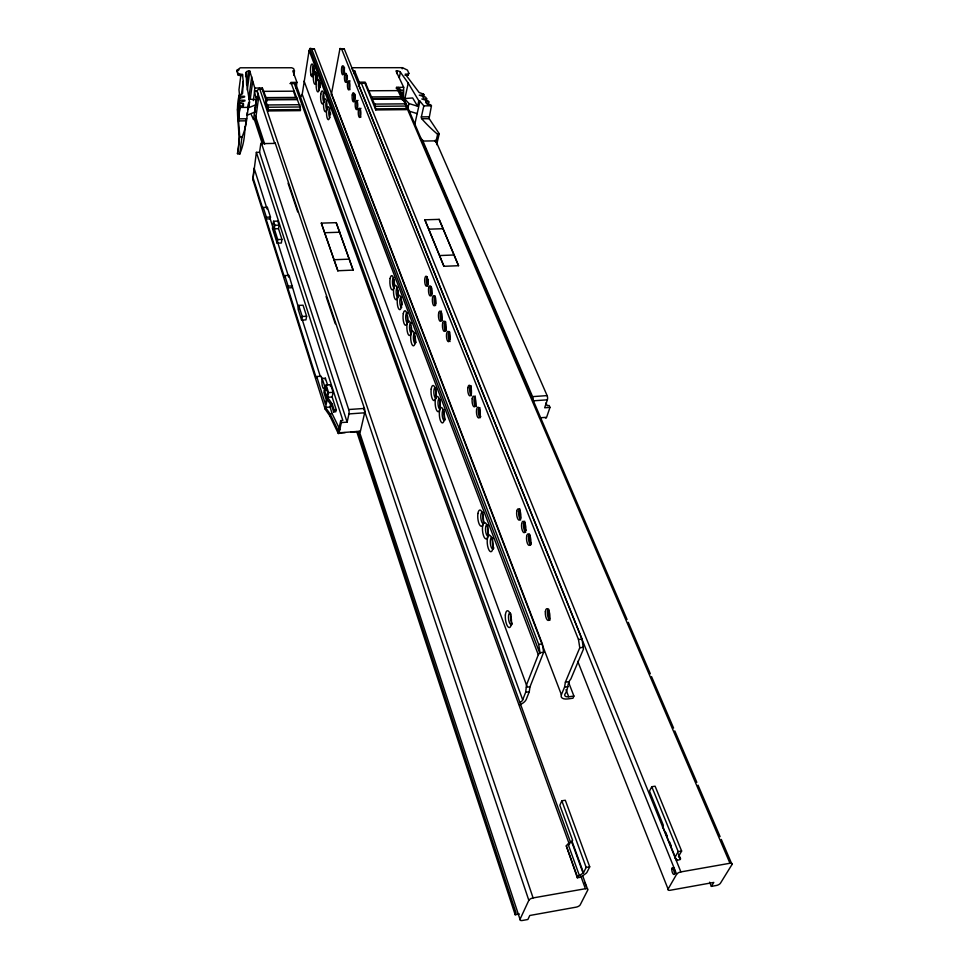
<?xml version="1.0" encoding="UTF-8"?>
<svg xmlns="http://www.w3.org/2000/svg" width="969" height="969" viewBox="0 0 969 969"><rect width="100%" height="100%" fill="white"/><g stroke="black" fill="none" stroke-linecap="round" stroke-linejoin="round"><path stroke-width="1.45" d="M245.605 76.648L246.15 72.505A2.859 1.623 9.7 0 1 248.427 71.125L249.82 71.125L254.786 88.046L262.381 88.009L266.741 99.359L267.141 101.03L265.869 101.042L267.444 105.682L267.553 104.967L299.627 104.713L299.518 105.415L290.882 82.401L296.962 82.377L296.042 88.155M365.059 83.588L375.778 109.933L406.52 109.642L405.648 103.84L374.918 104.095L374.785 104.785L365.131 82.135L359.22 82.159L354.642 70.81L353.007 70.81L352.098 68.569L353.346 67.721L402.462 67.685L407.428 70.095L408.845 73.329L407.864 75.279L405.03 75.279M403.564 100.025L402.365 100.037L396.539 87.367L403.698 87.331L403.479 100.703M293.789 75.207L294.455 70.894L293.631 68.629L291.693 67.757L240.3 67.794L236.945 70.301L238.047 73.644L242.516 74.48L243.231 81.384L242.565 93.533L239.113 95.277C234.328 114.633 242.068 134.316 237.478 153.671L239.658 154.241A173.233 101.43 5.7 0 0 244.297 136.665A210.794 179.689 9.2 0 0 244.987 129.156A211.206 180.04 9.2 0 0 245.145 126.697M338.968 433.288A3.077 0.824 85.8 0 1 338.12 433.155L329.751 415.749L325.184 409.172L252.885 179.689L253.696 171.634M252.885 179.689L256.385 152.351L259.559 152.29L347.132 422.145L341.342 422.569L339.114 432.816L360.42 431.217L364.671 412.806A3.089 0.872 86 0 0 364.417 408.433L275.329 143.4A2.689 0.63 88.2 0 0 274.748 142.952M253.745 171.113L254.12 168.194L266.657 207.717M239.113 95.277L239.186 96.149L244.563 96.306L244.612 96.961L239.367 98.378L239.5 100.122L244.903 100.267L244.951 100.921L239.682 102.351L239.779 103.417L243.376 103.513L243.546 105.391L240.021 106.348L238.495 120.41L239.767 136.605L237.478 153.671M239.658 154.241L241.971 137.174A174.808 101.103 5.9 0 0 246.477 120.834L248.294 107.377A175.958 100.837 6 0 0 248.633 102.435L249.566 102.048L246.598 83.734L246.15 72.505M242.516 74.48L242.371 75.655L237.889 74.819L236.945 70.301M237.889 74.819L238.047 73.644M239.343 75.655L239.488 74.48M240.918 74.904L238.98 89.742L239.791 97.93M239.367 98.378L237.684 111.205L237.502 108.976M239.5 100.122L237.999 115.19L239.682 102.351M239.779 103.417L238.313 119.199L240.021 106.348M241.487 94.587L243.231 81.384M243.001 106.36L243.376 103.513M246.586 84.872L248.427 71.125M247.277 90.02L249.82 71.125M299.627 104.713L300.438 110.636L268.34 110.938L267.553 104.967M248.754 98.608L251.722 76.793M244.987 129.156L246.308 119.502M247.265 112.489L246.877 115.359L254.823 112.053L255.562 106.869M247.652 109.618L248.439 103.865M249.566 102.048L248.791 107.68L255.84 104.785L256.579 99.601L248.73 99.177M250.256 99.08L252.643 81.614M266.39 101.454L262.211 89.148L259.813 89.16A2.422 1.95 -17.1 0 0 257.221 90.856L258.493 98.656L255.586 119.272L253.539 119.49L256.422 98.862L254.52 92.055L254.786 88.046M253.345 100.606L254.52 92.055M254.823 112.053L256.579 99.601M262.211 89.148L262.381 88.009M259.559 152.29L260.746 144.102A2.689 0.618 88.1 0 1 261.594 143.618L275.329 143.4M520.22 702.392A5.741 2.883 -20.2 0 0 522.691 699.872L525.683 692.266L526.542 684.829L538.304 654.79L539.987 652.718L538.716 644.385L311.667 48.947L310.116 48.45L309.111 50.449L302.219 94.32A4.13 3.295 -19.2 0 1 300.124 97.07M288.738 277.182L270.194 218.861L270.472 217.068L267.371 207.342L263.277 207.463L262.999 209.256L253.139 177.969M519.493 704.887A9.581 4.809 -20.2 0 0 526.24 699.4L529.244 691.793L530.007 686.791L543.633 652.258L542.361 643.937L314.404 48.959L310.116 48.45M267.105 209.134L267.371 207.342M298.937 309.232L289.053 275.39L284.801 275.571L284.498 277.364L266.075 218.982L266.354 217.201L263.277 207.463M265.869 101.042L265.591 102.835L268.34 110.938M273.573 221.235L272.446 228.369L277.146 243.171L281.349 243.025L281.943 239.416L278.503 228.684L279.072 225.159L277.764 221.102L273.573 221.235L274.869 225.292L274.312 228.829L277.728 239.561L277.146 243.171M568.524 682.188L573.914 696.069L572.994 698.225L567.798 698.928A9.472 4.7 -21.1 0 1 561.39 694.688L564.576 687.106L565.387 682.14L579.777 647.764L578.481 639.504L341.621 49.044L339.974 48.547L331.422 94.15A6.831 5.402 -21.3 0 0 331.35 95.023M573.914 696.069L568.718 696.772A5.681 2.822 -21.1 0 1 564.879 694.216C568.633 689.807 566.829 682.963 570.838 679.027L583.435 649.157L582.054 639.068L344.322 49.044L339.974 48.547M322.096 379.121L321.175 376.251L316.706 376.529L316.354 378.334L287.817 287.914L288.132 286.121L284.801 275.571M298.706 305.417L298.064 309.038L301.577 320.097L305.95 319.879L306.616 316.257L303.067 305.211L298.706 305.417L302.231 316.488L301.577 320.097M428.213 104.688L428.831 101.939L425.585 102.084L426.796 103.889L430.733 104.749L431.447 105.803L429.073 118.472L439.248 133.734L436.656 144.684M354.109 73.656L354.642 70.81M375.778 109.933L374.918 104.095M358.409 86.435L359.22 82.159M327.413 389.829L324.397 390.022L323.9 392.421L326.226 399.725L325.354 403.903L316.706 376.529M326.105 384.984L328.552 392.627L327.195 399.446L331.798 406.059L333.663 411.922L335.783 411.764L336.219 409.73L332.137 396.999L333.118 392.324L330.659 384.693L326.105 384.984L325.802 386.486L327.716 392.493L326.723 397.326L324.397 390.022M256.385 152.351L342.856 420.437L340.713 420.594L338.411 431.157L330.126 413.981L325.536 407.452L327.195 399.446M325.184 409.172L325.536 407.452M330.344 386.195L330.659 384.693M396.709 73.596L397.266 70.919A2.75 1.538 12.8 0 1 400.427 72.251L408.215 83.104L418.802 100.776L419.94 101.127A155.524 85.296 15.9 0 0 423.841 105.863L431.447 105.803M396.539 87.367L396.297 88.482L398.574 88.47A2.362 1.841 -24.3 0 1 400.451 90.093L403.092 90.178M339.901 429.655L332.113 413.569L330.029 407.041L330.877 403.031M399.301 77.617L400.427 72.251M402.22 68.823L402.462 67.685M329.751 415.749L330.126 413.981M331.798 406.059L332.222 404.012L327.619 397.411M333.663 411.922L334.099 409.875L332.222 404.012M402.619 94.175L403.249 91.219M407.864 75.279L408.845 73.329M404.86 98.729L408.215 83.104M405.49 104.531L405.648 103.84M407.707 109.194L408.942 103.538L404.473 98.559L412.673 97.966L417.591 106.215L418.802 100.776M347.132 422.145L348.961 413.92A3.101 0.848 86 0 0 348.695 409.536L261.594 143.618M414.793 124.298L419.94 101.127M422.92 97.033L423.562 94.138L419.105 92.503L405.272 74.141L408.106 74.141M423.514 97.724L423.562 94.138M423.841 105.863L421.358 116.886L428.916 116.801M426.081 101.527L426.699 98.79L425.573 97.106L419.274 95.192L424.131 94.986M435.699 142.552L437.637 134.328L439.248 133.734M421.975 140.977A2.604 0.824 89 0 1 422.944 141.062L435.808 140.856L547.122 395.606A2.98 1.151 85.9 0 1 547.364 399.822L544.675 407.779L549.992 407.392L549.169 405.514L547.194 405.66L545.995 402.886M549.992 407.392L546.613 417.3L539.576 417.821M561.838 800.806L559.84 805.227L572.606 840.341L568.064 844.132A4.857 2.095 -20.3 0 0 566.296 845.876L577.33 877.781L580.855 877.175L585.203 873.941A4.942 2.059 -20.3 0 0 587.02 872.209L589.721 866.819L565.302 800.261L561.838 800.806L586.172 867.437L583.374 872.96L579.389 875.516A4.918 2.047 -20.3 0 0 577.597 877.248L577.33 877.781M519.396 914.009L515.193 914.772L516.041 912.931L357.961 431.847M520.014 919.315L528.832 900.334A3.694 1.526 -19.6 0 1 533.095 897.924L585.397 888.718A3.646 1.49 -20.3 0 1 587.82 889.93L580.213 904.84A3.61 1.453 -20.2 0 1 576.022 907.178L529.789 915.487L527.899 919.484L522.57 920.453A3.634 1.478 -19.5 0 1 520.014 919.315L359.245 431.217M662.796 826.412L676.628 860.557L680.311 859.442A4.821 1.962 -21.5 0 0 680.214 858.074L678.53 856.535L681.631 851.048L655.105 786.21L651.774 786.731L649.496 791.116L663.377 825.334L662.796 826.412A4.772 2.023 -21.6 0 0 662.917 827.829M681.631 851.048L678.215 851.642L675.187 856.984A4.833 1.974 -21.6 0 0 675.284 858.364L676.956 859.782L676.628 860.557M711.367 886.381L713.79 882.432L670.233 890.257A3.525 1.405 -21.3 0 1 668.077 889.082L676.628 874.256A3.573 1.441 -21.5 0 1 680.88 871.906L729.972 863.258A3.537 1.405 -22.1 0 1 732.019 864.481L720.439 883.219A3.488 1.357 -21.9 0 1 716.285 885.496L711.367 886.381L709.623 882.19M311.473 76.091A6.408 1.635 89 0 0 313.75 70.64A6.408 1.635 89 0 0 311.424 64.402A6.408 1.635 89 0 0 311.037 74.928L311.473 76.091L313.435 74.419A4.53 1.163 89 0 0 314.489 74.383M236.799 71.476L239.028 69.804M311.037 74.928L313.132 73.596A4.53 1.163 89 0 1 313.447 66.074M672.195 868.054L674.073 867.727A3.501 1.405 78.4 0 0 674.969 873.59M586.172 867.437L589.721 866.819M525.683 692.266L529.244 691.793M564.576 687.106L568.076 686.646M526.433 687.263L530.007 686.791M565.387 682.14L568.888 681.679M539.987 652.718L543.633 652.258M579.777 647.764L583.362 647.316M538.716 644.385L542.361 643.937M578.481 639.504L582.054 639.068M256.422 98.862L258.493 98.656M338.12 433.155L345.218 432.622M350.887 432.198L357.985 431.665M334.099 409.875L336.219 409.73M348.695 409.536L364.417 408.433M422.944 141.062L532.562 396.636L547.122 395.606M329.884 413.727L332.113 413.569M348.961 413.92L364.671 412.806M547.364 399.822L532.793 400.851A2.992 1.126 85.9 0 0 532.562 396.636M325.499 407.355L330.029 407.041M328.552 392.627L333.118 392.324M327.583 397.302L332.137 396.999M322.18 378.419L324.809 386.692A5.838 1.514 86.3 0 1 322.616 386.922A5.838 1.514 86.3 0 1 322.18 378.419L325.402 378.213L327.607 385.105M302.231 316.488L306.616 316.257M426.699 98.79L421.83 99.008L428.153 100.921L428.831 101.939M288.132 286.121L292.408 285.928M287.817 287.914L292.093 287.72M337.854 270.751L353.128 270.109L336.219 222.664L321.308 223.136L337.854 270.751L321.308 223.136M443.923 266.305L458.543 265.7L439.151 219.357L424.858 219.806L443.923 266.305L424.858 219.806M334.293 259.728L349.482 259.135M439.829 255.55L454.376 254.968M277.728 239.561L281.943 239.416M274.312 228.829L278.503 228.684M324.906 232.73L339.889 232.221M429.013 229.181L443.378 228.696M274.869 225.292L279.072 225.159M266.354 217.201L270.472 217.068M266.075 218.982L270.194 218.861M238.507 120.919L246.477 120.834M421.358 116.813A1.478 0.751 79 0 0 421.697 118.666L429.231 118.763M238.592 118.86L246.744 118.775M240.106 107.438L248.294 107.377M268.328 107.244L300.438 106.978M375.827 106.324L406.592 106.057M268.486 109.86L300.596 109.558M375.984 108.879L406.738 108.589M255.55 97.033L257.948 97.021M266.148 97.627L296.829 97.421M371.781 96.924L401.178 96.73M266.741 99.359L297.447 99.141M372.471 98.608L401.893 98.402M266.741 99.855L297.435 99.637M372.471 99.104L401.881 98.899M254.387 90.965L257.185 90.953M263.52 91.352L294.043 91.183M368.656 90.783L397.92 90.626M289.949 83.54L294.31 83.528A2.398 1.926 -19.1 0 1 296.332 85.502L570.802 842.957M676.628 874.256L358.772 85.236A2.362 1.865 -22.7 0 1 361.413 83.273L365.773 83.249M294.455 70.894L292.783 70.894L296.962 82.377M397.266 70.919L395.958 70.919L403.698 87.331M311.667 48.947L314.404 48.959M341.621 49.044L344.322 49.044M239.767 136.605L241.971 137.174M408.942 103.538L417.591 106.215M408.797 111.035L417.167 113.615M251.371 114.863L253.539 119.49M313.435 74.419L313.132 73.596M400.415 90.396L627.088 619.542M628.275 622.328L650.332 673.818M651.531 676.604L673.588 728.094M674.775 730.88L696.844 782.371M698.031 785.156L720.088 836.647M721.287 839.433L732.019 864.481M398.077 87.307L729.972 863.258M439.151 219.357L458.543 265.7M651.774 786.731L678.215 851.642M678.53 853.907L680.214 858.074M678.627 855.288L680.311 859.442M665.691 832.31L667.375 836.465M669.627 842.013L671.311 846.167M361.413 83.273L680.88 871.906M479.037 412.528L480.709 416.743M524.762 527.802L525.876 530.612M529.789 540.448L530.903 543.27M577.742 661.355L668.077 889.082M565.993 689.722L568.718 696.772M331.422 94.15L561.39 694.688M310.044 48.959L539.794 653.215M309.111 50.449L538.304 654.79M304.121 81.154L526.882 686.113M302.219 94.32L522.691 699.872M572.085 841.431L583.483 872.815M571.698 841.807L583.096 873.19M582.66 875.697L587.299 888.5M294.31 83.528L569.457 844.617M580.77 875.915L585.397 888.718M568.064 844.132L579.389 875.516M566.296 845.876L577.597 877.248M293.861 92.321L295.375 96.549M336.219 222.664L353.128 270.109M343.668 73.995L343.511 73.535A4.506 1.235 89.2 0 1 343.716 66.34M259.401 87.973L533.095 897.924M257.148 91.171L274.578 143.085M288.072 183.238L297.701 211.932M326.105 296.538L335.262 323.791M363.666 408.409L528.832 900.334M255.222 115.396L264.682 144.102M255.101 118.799L263.12 143.206M253.866 117.988L262.357 143.872M356.701 431.52L515.193 914.772M340.713 420.594L341.342 422.569M324.845 387.757L325.766 390.64M302.122 319.261L320.364 376.614M324.203 102.06A4.603 1.211 88.9 0 1 322.907 97.445A4.603 1.211 88.9 0 1 324.034 92.867M329.92 117.709A4.639 1.235 88.8 0 1 328.794 112.719A4.639 1.235 88.8 0 1 329.957 108.504M326.953 109.812A4.615 1.223 88.8 0 1 325.838 104.87A4.615 1.223 88.8 0 1 326.977 100.643M512.213 624.145A6.008 2.095 83.1 0 1 508.701 619.906A6.008 2.095 83.1 0 1 510.336 612.953M319.31 89.838A4.566 1.187 88.9 0 1 318.413 85.151A4.566 1.187 88.9 0 1 319.334 80.984M316.451 82.22A4.554 1.175 89 0 1 315.555 77.568A4.554 1.175 89 0 1 316.463 73.402M314.344 66.292A4.53 1.163 89 0 1 314.501 66.655M314.453 71.803A4.53 1.163 89.1 0 1 314.453 68.351M317.372 79.979A4.554 1.175 89 0 1 317.372 75.243M320.23 87.561A4.566 1.187 89 0 1 320.242 82.813M444.311 420.534A5.451 1.781 85.8 0 1 442.179 414.114A5.451 1.781 85.8 0 1 444.25 409.96M445.304 419.577A5.451 1.781 85.8 0 1 445.086 420.001M407.368 323.052A5.172 1.599 87 0 1 405.708 316.875A5.172 1.599 87 0 1 407.525 312.951M445.146 419.262A5.451 1.781 85.8 0 1 444.323 411.655M411.462 333.288A5.208 1.611 86.8 0 1 409.524 327.413A5.208 1.611 86.8 0 1 411.377 323.113M415.35 343.607A5.233 1.635 86.7 0 1 413.388 337.66A5.233 1.635 86.7 0 1 415.265 333.372M408.494 322.096A5.172 1.599 87 0 1 407.586 316.391M393.826 287.575A5.075 1.538 87.3 0 1 392.481 281.749A5.075 1.538 87.3 0 1 393.971 277.631M412.116 331.749A5.196 1.623 86.8 0 1 411.401 327.316M440.362 409.269A5.414 1.756 86 0 1 438.049 404.243A5.414 1.756 86 0 1 439.466 398.501M440.471 406.871A5.414 1.768 86 0 1 440.253 399.894M436.438 397.993A5.39 1.732 86.1 0 1 433.894 393.22A5.39 1.732 86.1 0 1 435.578 387.564M436.522 396.478A5.39 1.744 86.1 0 1 436.098 388.896M493.609 548.696A5.85 2.023 84.2 0 1 490.338 543.173A5.85 2.023 84.2 0 1 492.712 537.928M493.79 547.969A5.85 2.023 84.1 0 1 492.749 538.582M484.015 523.248A5.766 1.974 84.5 0 1 480.83 517.906A5.766 1.974 84.5 0 1 483.119 512.613M512.08 623.503A5.996 2.108 83.1 0 1 511.002 613.874M488.776 535.893A5.802 1.999 84.3 0 1 485.554 530.455A5.802 1.999 84.3 0 1 487.879 525.198M488.982 535.203A5.802 1.999 84.3 0 1 487.94 525.888M483.931 522.073A5.766 1.974 84.5 0 1 483.034 513.994M416.21 342.554A5.233 1.635 86.7 0 1 415.289 336.764M330.562 114.499A4.639 1.235 88.8 0 1 330.477 113.07M394.795 285.782A5.075 1.538 87.3 0 1 394.456 279.835M398.671 296.126A5.099 1.55 87.2 0 1 398.053 290.264M402.038 304.738A5.136 1.575 87.1 0 1 401.711 301.638M397.762 297.519A5.099 1.55 87.2 0 1 396.151 291.887A5.099 1.55 87.2 0 1 397.653 287.381M401.735 307.452A5.136 1.575 87.1 0 1 399.858 301.734A5.136 1.575 87.1 0 1 401.638 297.386M360.274 431.689A3.064 0.848 85.8 0 1 359.511 431.75M327.062 388.448A5.838 1.526 86.3 0 1 326.553 388.181M325.172 379.678A5.838 1.526 86.3 0 1 325.402 378.213M584.695 883.231A3.573 1.272 79.5 0 1 585.337 884.043M585.724 884.915A3.573 1.272 79.5 0 1 586.039 885.957M441.489 320.751A5.136 1.684 87 0 1 440.289 315.47A5.136 1.684 87 0 1 441.44 311.073M354.509 101.321A4.566 1.272 89.1 0 1 354.23 93.557M360.88 117.188A4.615 1.308 88.9 0 1 359.923 112.416A4.615 1.308 88.9 0 1 360.952 108.274M471.467 393.62A7.546 2.592 86.1 0 1 471.237 385.807M476.385 406.483A7.595 2.628 86 0 1 475.404 397.69M520.777 518.294A8.079 2.943 84.4 0 1 520.062 509.924M357.973 109.533A4.591 1.296 89 0 1 356.822 104.616A4.591 1.296 89 0 1 358.046 100.413M525.707 530.746A8.14 2.98 84.2 0 1 524.992 522.315M347.35 78.84A6.383 1.756 89.2 0 1 347.362 75.873M531.073 544.384A8.188 3.016 84 0 1 529.982 534.864M344.467 72.348A6.359 1.744 89.3 0 1 344.492 67.503M549.956 619.094A8.406 3.125 82.9 0 1 548.829 609.307M549.992 620.172A5.959 2.204 82.9 0 1 547.606 615.363A5.959 2.204 82.9 0 1 548.066 609.113M346.805 81.844A4.518 1.248 89.2 0 1 346.514 74.165M349.979 89.681A4.542 1.26 89.1 0 1 349.046 85.018A4.542 1.26 89.1 0 1 350.039 80.875M450.088 339.731A7.34 2.447 86.8 0 1 449.858 332.125M480.454 416.634A7.643 2.653 85.8 0 1 479.958 407.695M480.273 417.76A5.414 1.877 85.8 0 1 478.456 413.182A5.414 1.877 85.8 0 1 479.146 407.598M445.486 330.853A5.16 1.708 86.9 0 1 444.286 325.935A5.16 1.708 86.9 0 1 445.195 321.345M450.076 341.536A5.196 1.72 86.8 0 1 448.368 336.909A5.196 1.72 86.8 0 1 449.241 331.507M427.874 286.012A5.039 1.623 87.4 0 1 426.53 281.809A5.039 1.623 87.4 0 1 427.111 276.795M442.312 320.436A7.255 2.386 87 0 1 441.694 312.939M475.585 406.447A5.378 1.853 86 0 1 473.998 400.863A5.378 1.853 86 0 1 475.282 396.055M446.309 330.514A7.292 2.422 86.9 0 1 445.825 321.974M471.528 395.679A5.342 1.829 86.1 0 1 469.759 391.197A5.342 1.829 86.1 0 1 470.413 385.65M530.697 545.014A5.802 2.132 84 0 1 528.626 539.794A5.802 2.132 84 0 1 529.449 534.064M520.728 519.856A5.717 2.083 84.4 0 1 518.669 514.321A5.717 2.083 84.4 0 1 519.796 508.786M525.683 532.356A5.766 2.108 84.2 0 1 523.587 526.748A5.766 2.108 84.2 0 1 524.738 521.213M427.692 279.205A5.039 1.611 87.4 0 0 424.87 278.26A5.039 1.611 87.4 0 0 426.324 286.243A5.039 1.611 87.4 0 0 427.692 279.205A7.122 2.289 87.4 0 0 428.225 284.607M355.126 99.213A6.456 1.805 89.1 0 1 355.163 94.308M435.941 304.06A7.195 2.35 87.2 0 1 435.565 297.568M432.065 294.285A7.158 2.326 87.3 0 1 431.689 287.817M431.726 295.727A5.063 1.635 87.3 0 1 430.357 291.475A5.063 1.635 87.3 0 1 430.963 286.449M435.614 305.538A5.099 1.659 87.2 0 1 434.209 300.85A5.099 1.659 87.2 0 1 435.057 295.884M434.718 141.038A2.604 0.848 89 0 1 435.808 140.856M546.407 417.748A2.943 1.126 85.7 0 1 545.256 417.651M437.637 134.328A154.604 85.611 15.9 0 1 421.83 118.848M423.283 140.905A153.356 86.023 15.9 0 1 420.134 137.55M435.311 400.088A7.655 2.471 86 0 0 438.097 411.704A7.655 2.471 86 0 0 439.623 400.379A7.655 2.471 86 0 0 435.311 400.088M431.181 389.102A7.619 2.447 86.1 0 0 433.942 400.597A7.619 2.447 86.1 0 0 435.432 389.308A7.619 2.447 86.1 0 0 431.181 389.102M326.662 109.788A6.553 1.732 88.7 0 0 328.321 119.708A6.553 1.732 88.7 0 0 329.666 109.969A6.553 1.732 88.7 0 0 326.662 109.788M477.923 513.485A8.152 2.774 84.5 0 0 481.048 526.228A8.152 2.774 84.5 0 0 482.841 514.696A8.152 2.774 84.5 0 0 477.923 513.485M482.623 526.01A8.212 2.81 84.3 0 0 485.784 538.873A8.212 2.81 84.3 0 0 487.613 527.33A8.212 2.81 84.3 0 0 482.623 526.01M323.707 101.951A6.529 1.72 88.8 0 0 325.366 111.798A6.529 1.72 88.8 0 0 326.686 102.072A6.529 1.72 88.8 0 0 323.707 101.951M505.37 615.012A8.491 2.955 83.1 0 0 509.331 627.573A8.491 2.955 83.1 0 0 510.493 614.818A8.491 2.955 83.1 0 0 505.37 615.012M313.459 74.698A6.432 1.659 89 0 0 315.058 84.315A6.432 1.659 89 0 0 316.33 74.649A6.432 1.659 89 0 0 313.459 74.698M487.395 538.691A8.261 2.846 84.2 0 0 490.593 551.688A8.261 2.846 84.2 0 0 492.446 540.133A8.261 2.846 84.2 0 0 487.395 538.691M316.306 82.268A6.456 1.672 88.9 0 0 317.917 91.946A6.456 1.672 88.9 0 0 319.201 82.268A6.456 1.672 88.9 0 0 316.306 82.268M439.49 411.219A7.704 2.507 85.8 0 0 442.312 422.932A7.704 2.507 85.8 0 0 443.85 411.595A7.704 2.507 85.8 0 0 439.49 411.219M407.113 323.707A7.352 2.277 86.8 0 0 409.184 335.48A7.352 2.277 86.8 0 0 411.098 325.427A7.352 2.277 86.8 0 0 407.113 323.707M410.808 334.899A7.389 2.301 86.7 0 0 413.424 345.872A7.389 2.301 86.7 0 0 414.793 334.705A7.389 2.301 86.7 0 0 410.808 334.899M403.298 313.581A7.316 2.253 87 0 0 405.357 325.269A7.316 2.253 87 0 0 407.246 315.228A7.316 2.253 87 0 0 403.298 313.581M390.119 278.527A7.183 2.156 87.3 0 0 392.106 289.901A7.183 2.156 87.3 0 0 393.898 279.884A7.183 2.156 87.3 0 0 390.119 278.527M320.787 94.187A6.504 1.696 88.9 0 0 322.423 103.974A6.504 1.696 88.9 0 0 323.743 94.272A6.504 1.696 88.9 0 0 320.787 94.187M393.777 288.241A7.219 2.18 87.2 0 0 395.776 299.7A7.219 2.18 87.2 0 0 397.593 289.683A7.219 2.18 87.2 0 0 393.777 288.241M397.472 298.077A7.255 2.204 87.1 0 0 399.494 309.62A7.255 2.204 87.1 0 0 401.336 299.591A7.255 2.204 87.1 0 0 397.472 298.077M476.566 409.778A5.414 1.865 85.8 0 0 478.65 417.99A5.414 1.865 85.8 0 0 479.825 410.008A5.414 1.865 85.8 0 0 476.566 409.778M352.256 94.962A4.566 1.272 89 0 0 353.455 101.842A4.566 1.272 89 0 0 354.46 95.01A4.566 1.272 89 0 0 352.256 94.962M344.673 74.976A4.53 1.235 89.2 0 0 345.545 82.28A4.53 1.235 89.2 0 0 346.817 76.163A4.53 1.235 89.2 0 0 344.673 74.976M341.718 67.515A4.506 1.223 89.2 0 0 342.59 74.783A4.506 1.223 89.2 0 0 343.838 68.666A4.506 1.223 89.2 0 0 341.718 67.515M347.556 83.092A4.542 1.248 89.1 0 0 348.743 89.911A4.542 1.248 89.1 0 0 349.724 83.092A4.542 1.248 89.1 0 0 347.556 83.092M472.194 398.731A5.378 1.853 86 0 0 474.253 406.871A5.378 1.853 86 0 0 475.416 398.913A5.378 1.853 86 0 0 472.194 398.731M438.666 313.096A5.136 1.684 87 0 0 440.18 321.296A5.136 1.684 87 0 0 441.61 314.235A5.136 1.684 87 0 0 438.666 313.096M442.651 323.149A5.172 1.696 86.9 0 0 444.177 331.41A5.172 1.696 86.9 0 0 445.631 324.336A5.172 1.696 86.9 0 0 442.651 323.149M446.564 333.99A5.196 1.72 86.8 0 0 448.49 341.694A5.196 1.72 86.8 0 0 449.543 333.833A5.196 1.72 86.8 0 0 446.564 333.99M467.87 387.818A5.354 1.829 86.1 0 0 469.904 395.885A5.354 1.829 86.1 0 0 471.055 387.939A5.354 1.829 86.1 0 0 467.87 387.818M526.651 536.269A5.802 2.12 84 0 0 529.001 545.39A5.802 2.12 84 0 0 530.418 537.25A5.802 2.12 84 0 0 526.651 536.269M545.353 611.693A5.959 2.204 82.9 0 0 548.272 620.475A5.959 2.204 82.9 0 0 549.181 611.512A5.959 2.204 82.9 0 0 545.353 611.693M521.673 523.696A5.766 2.095 84.2 0 0 523.999 532.708A5.766 2.095 84.2 0 0 525.392 524.592A5.766 2.095 84.2 0 0 521.673 523.696M516.756 511.269A5.729 2.071 84.4 0 0 519.045 520.196A5.729 2.071 84.4 0 0 520.414 512.092A5.729 2.071 84.4 0 0 516.756 511.269M428.698 287.914A5.075 1.635 87.3 0 0 430.163 295.969A5.075 1.635 87.3 0 0 431.544 288.907A5.075 1.635 87.3 0 0 428.698 287.914M432.562 297.689A5.099 1.647 87.2 0 0 434.051 305.792A5.099 1.647 87.2 0 0 435.456 298.731A5.099 1.647 87.2 0 0 432.562 297.689M355.32 102.69A4.591 1.284 89 0 0 356.519 109.606A4.591 1.284 89 0 0 357.549 102.762A4.591 1.284 89 0 0 355.32 102.69M358.409 110.49A4.615 1.296 88.9 0 0 359.62 117.455A4.615 1.296 88.9 0 0 360.662 110.599A4.615 1.296 88.9 0 0 358.409 110.49M671.868 869.447A3.501 1.405 78.4 0 0 674.036 874.51A3.501 1.405 78.4 0 0 674.303 869.241A3.501 1.405 78.4 0 0 671.868 869.447"/></g></svg>
